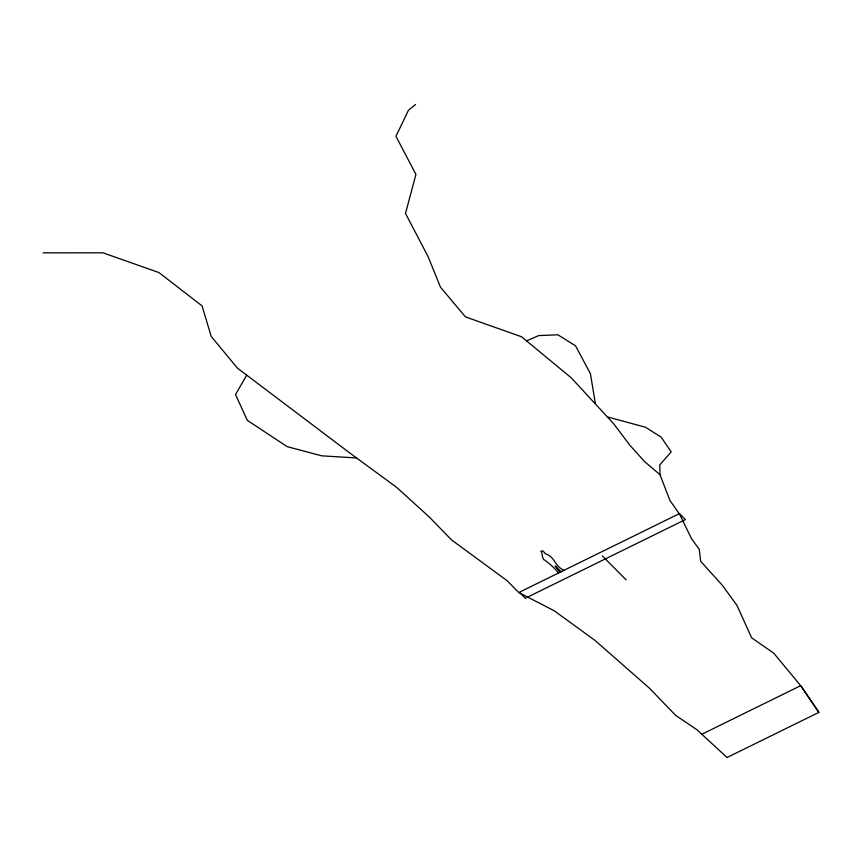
<?xml version="1.0" encoding="UTF-8"?>
<svg xmlns="http://www.w3.org/2000/svg" width="862" height="862" viewBox="0 0 862 862"><rect width="100%" height="100%" fill="white"/><g stroke="black" fill="none" stroke-linecap="round" stroke-linejoin="round"><path stroke-width="1.29" d="M246.694 375.185L235.52 394.559L247.34 420.387L287.218 446.656L321.741 455.836L356.556 457.948M415.57 104.496L408.523 110.164L395.938 136.293L415.937 174.436L405.496 213.42L427.951 256.283L440.504 287.218L465.437 316.882L521.521 336.751L571.194 377.761L613.604 423.695L629.863 445.234L644.517 461.526L659.98 474.66L669.936 500.456L679.525 514.129L691.583 538.782L699.244 549.342L700.677 561.248L722.561 585.557L736.967 605.383L751.642 637.837L773.774 653.191L801.11 686.217L818.9 712.378L727.054 757.504L696.905 729.715L675.582 715.298L649.28 688.038L594.661 640.143L554.212 610.759L518.795 592.528L506.91 580.546L451.516 539.903L429.373 517.081L396.682 487.396L348.991 452.388L237.459 368.149L211.201 336.406L202.053 305.891L158.964 272.575L102.934 252.814L43.1 252.835M701.83 734.252L800.679 685.689L818.9 712.378M526.682 340.824L538.718 335.587L557.876 334.801L575.525 345.791L590.427 373.699L595.308 403.222M607.753 417.003L645.509 427.25L661.165 437.174L671.186 451.893L659.786 464.887L659.98 474.66M558.673 572.939C554.568 568.187 549.633 563.565 544.45 559.934L543.857 559.761C541.282 556.259 543.168 553.889 540.927 551.217C543.793 549.04 544.418 554.891 547.198 554.363C556.152 559.309 554.32 565.558 563.931 570.353M602.366 555.925L626.135 579.878M561.151 571.721L555.128 565.978L560.031 572.26M679.45 513.601L519.333 592.259L525.281 598.25L685.387 519.592L679.45 513.601"/></g></svg>
